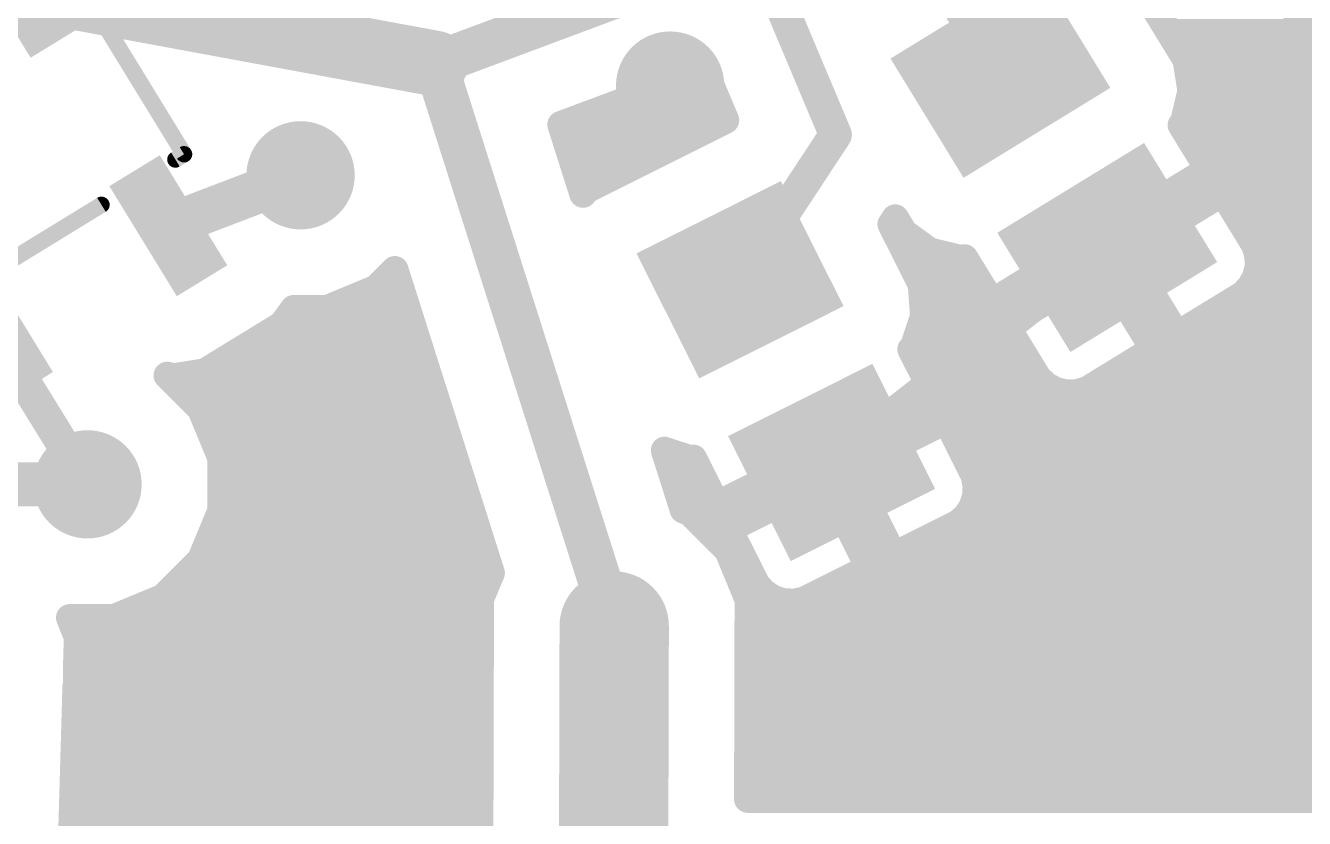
# Model space of a CAD drawing. Extents: x 0 to 110, y 0 to 76.
# Drawn here: x 36.97 to 48.86, y 14.79 to 22.17 of the extents above; entities that cross this region are included whole.
import ezdxf

# ---------------------------------------------------------------- set-up
doc = ezdxf.new("R2010")
doc.units = 0
doc.layers.get('0').update_dxf_attribs({"linetype": 'CONTINUOUS'})
for name, color, linetype in [('1', 22, 'CONTINUOUS'), ('18', 82, 'CONTINUOUS'), ('21', 253, 'CONTINUOUS')]:
    doc.layers.add(name, color=color, linetype=linetype)

# ---------------------------------------------------------------- blocks, each defined once
blk = doc.blocks.new('RECT')
blk.add_solid([(-0.5, -0.5), (0.5, -0.5), (-0.5, 0.5), (0.5, 0.5)])
blk = doc.blocks.new('ROUNDV')
at = {"const_width": 0.5}
blk.add_lwpolyline([(0, -0.25, 1), (0, 0.25, 1), (0, -0.25)], format="xyb", dxfattribs=at)

msp = doc.modelspace()

# ---------------------------------------------------------------- linework, layer by layer
at = {"layer": '1'}
for points, const_width in [([(55.484, 15.766), (46.6, 24.65)], 0.4064), ([(46.5533, 24.5176), (53.8385, 17.2324)], 0.254), ([(46.0326, 21.7224), (44.7336, 23.7894)], 0.3048), ([(47.7589, 21.8461), (46.9266, 23.2044)], 0.254), ([(43.7546, 22.9224), (40.7828, 21.8121)], 0.4064), ([(44.5, 21.15), (43.7546, 22.9224)], 0.3048), ([(36.942, 22.5215), (40.7828, 21.8121)], 0.6096), ([(47.6046, 22.098), (48.9729, 22.098)], 0.254), ([(40.7828, 21.8121), (42.444, 16.5829)], 0.4064), ([(41.9491, 21.2446), (43.2858, 21.744)], 0.254), ([(43.2858, 21.744), (43.4786, 21.2855)], 0.254), ([(47.8048, 21.5567), (47.7589, 21.8461)], 0.254), ([(47.7593, 21.844), (49.2269, 21.844)], 0.254), ([(42.8737, 21.59), (43.3505, 21.59)], 0.254), ([(47.7364, 21.2718), (47.8048, 21.5567)], 0.254), ([(47.7995, 21.59), (49.4809, 21.59)], 0.254), ([(43.4786, 21.2855), (42.1906, 20.6406)], 0.254), ([(42.1938, 21.336), (43.4574, 21.336)], 0.254), ([(47.7133, 21.24), (47.7364, 21.2718)], 0.254), ([(47.7518, 21.336), (49.7349, 21.336)], 0.254), ([(42.1543, 20.5987), (41.9491, 21.2446)], 0.254), ([(43.6131, 19.8022), (44.5, 21.15)], 0.3048), ([(47.966, 20.8277), (47.7133, 21.24)], 0.254), ([(42.0008, 21.082), (43.0721, 21.082)], 0.254), ([(47.8101, 21.082), (49.9889, 21.082)], 0.254), ([(38.3005, 20.3046), (39.5296, 20.7734)], 0.4064), ([(42.0815, 20.828), (42.5649, 20.828)], 0.254), ([(47.0673, 20.277), (47.966, 20.8277)], 0.254), ([(47.9658, 20.828), (50.2429, 20.828)], 0.254), ([(42.1906, 20.6406), (42.1543, 20.5987)], 0.254), ([(48.0987, 20.6112), (47.2, 20.0605)], 0.254), ([(47.5519, 20.574), (48.038, 20.574)], 0.254), ([(48.3981, 20.1225), (48.0987, 20.6112)], 0.254), ([(48.1215, 20.574), (50.4969, 20.574)], 0.254), ([(45.0171, 20.3185), (45.0552, 20.3765)], 0.254), ([(45.299, 19.7556), (45.0171, 20.3185)], 0.254), ([(45.018, 20.32), (45.0898, 20.32)], 0.254), ([(45.0552, 20.3765), (45.1386, 20.2404)], 0.254), ([(47.1374, 20.32), (47.6235, 20.32)], 0.254), ([(48.2771, 20.32), (50.7509, 20.32)], 0.254), ([(45.1386, 20.2404), (45.3757, 20.0682)], 0.254), ([(47.2, 20.0605), (47.0673, 20.277)], 0.254), ([(47.0253, 20.1024), (44.4638, 18.1033)], 0.3048), ([(45.952, 19.5936), (46.8507, 20.1443)], 0.254), ([(46.8507, 20.1443), (46.9834, 19.9278)], 0.254), ([(48.4266, 20.0263), (48.3981, 20.1225)], 0.254), ([(45.1436, 20.066), (45.3847, 20.066)], 0.254), ([(45.3757, 20.0682), (45.6606, 19.9997)], 0.254), ([(45.6606, 19.9997), (45.6994, 20.0059)], 0.254), ([(45.6994, 20.0059), (45.952, 19.5936)], 0.254), ([(46.7229, 20.066), (46.8987, 20.066)], 0.254), ([(46.9834, 19.9277), (47.2, 20.0605)], 0.254), ([(47.1966, 20.066), (47.209, 20.066)], 0.254), ([(47.2, 20.0605), (47.6723, 19.2897)], 0.254), ([(48.4149, 20.066), (51.0049, 20.066)], 0.254), ([(48.4293, 19.926), (48.4266, 20.0263)], 0.254), ([(40.2319, 19.7223), (40.4054, 19.8959)], 0.254), ([(40.4054, 19.8959), (41.3012, 17.0761)], 0.254), ([(46.9834, 19.9278), (46.0847, 19.377)], 0.254), ([(47.4558, 19.157), (46.9834, 19.9277)], 0.254), ([(48.4058, 19.8285), (48.4293, 19.926)], 0.254), ([(39.7762, 19.5336), (40.2319, 19.7223)], 0.254), ([(40.3215, 19.812), (40.4321, 19.812)], 0.254), ([(45.2707, 19.812), (45.8182, 19.812)], 0.254), ([(45.3199, 19.4633), (45.299, 19.7556)], 0.254), ([(46.3084, 19.812), (46.7945, 19.812)], 0.254), ([(47.0544, 19.812), (47.3522, 19.812)], 0.254), ([(48.2889, 19.6675), (48.358, 19.7403)], 0.254), ([(48.358, 19.7403), (48.4058, 19.8285)], 0.254), ([(48.3969, 19.812), (51.2589, 19.812)], 0.254), ([(47.6723, 19.2897), (48.2889, 19.6675)], 0.254), ([(39.3582, 19.3852), (39.466, 19.5336)], 0.254), ([(39.466, 19.5336), (39.7762, 19.5336)], 0.254), ([(39.8351, 19.558), (40.5128, 19.558)], 0.254), ([(45.3132, 19.558), (46.38, 19.558)], 0.254), ([(47.21, 19.558), (47.5079, 19.558)], 0.254), ([(48.1102, 19.558), (51.5129, 19.558)], 0.254), ([(38.6394, 18.9447), (39.3582, 19.3852)], 0.254), ([(45.2274, 19.1852), (45.3199, 19.4633)], 0.254), ([(46.0847, 19.377), (46.3842, 18.8883)], 0.254), ([(37.55, 17.9), (36.6804, 19.3119)], 0.3048), ([(39.2257, 19.304), (40.5934, 19.304)], 0.254), ([(45.267, 19.304), (46.1295, 19.304)], 0.254), ([(47.3657, 19.304), (47.6635, 19.304)], 0.254), ([(47.6957, 19.304), (51.7669, 19.304)], 0.254), ([(45.2018, 19.1556), (45.2274, 19.1852)], 0.254), ([(45.4183, 18.7232), (45.2018, 19.1556)], 0.254), ([(46.8392, 18.7791), (47.4558, 19.157)], 0.254), ([(38.8112, 19.05), (40.6741, 19.05)], 0.254), ([(45.2546, 19.05), (46.2851, 19.05)], 0.254), ([(47.2812, 19.05), (52.0209, 19.05)], 0.254), ([(38.6011, 18.6023), (38.2901, 18.9133)], 0.254), ([(38.2901, 18.9133), (38.35, 18.8989)], 0.254), ([(38.35, 18.8989), (38.6394, 18.9447)], 0.254), ([(46.3842, 18.8883), (46.457, 18.8193)], 0.254), ([(38.4073, 18.796), (40.7548, 18.796)], 0.254), ([(45.3818, 18.796), (46.4999, 18.796)], 0.254), ([(46.457, 18.8193), (46.5451, 18.7714)], 0.254), ([(46.5451, 18.7714), (46.6427, 18.748)], 0.254), ([(46.743, 18.7506), (46.8392, 18.7791)], 0.254), ([(46.8667, 18.796), (52.2749, 18.796)], 0.254), ([(44.5205, 18.2737), (45.4183, 18.7232)], 0.254), ([(46.6427, 18.748), (46.743, 18.7506)], 0.254), ([(38.7898, 18.1466), (38.6011, 18.6023)], 0.254), ([(38.626, 18.542), (40.8355, 18.542)], 0.254), ([(45.0564, 18.542), (52.5289, 18.542)], 0.254), ([(45.532, 18.4961), (44.6343, 18.0466)], 0.254), ([(45.7886, 17.9836), (45.532, 18.4961)], 0.254), ([(38.7312, 18.288), (40.9162, 18.288)], 0.254), ([(43.0868, 17.6632), (42.9112, 18.2161)], 0.254), ([(42.9112, 18.2161), (43.14, 18.14)], 0.254), ([(44.6343, 18.0466), (44.5205, 18.2737)], 0.254), ([(44.5491, 18.288), (45.1164, 18.288)], 0.254), ([(45.6362, 18.288), (52.7829, 18.288)], 0.254), ([(38.7898, 17.6534), (38.7898, 18.1466)], 0.254), ([(43.14, 18.14), (43.1792, 18.1428)], 0.254), ([(43.1792, 18.1428), (43.3957, 17.7104)], 0.254), ([(43.3957, 17.7104), (44.2934, 18.1599)], 0.254), ([(44.2934, 18.1599), (44.4071, 17.9328)], 0.254), ([(36.75, 17.9), (37.55, 17.9)], 0.4064), ([(38.7898, 18.034), (40.9969, 18.034)], 0.254), ([(42.9691, 18.034), (43.2336, 18.034)], 0.254), ([(44.0419, 18.034), (44.3565, 18.034)], 0.254), ([(44.4072, 17.9328), (44.6343, 18.0466)], 0.254), ([(44.6092, 18.034), (44.6405, 18.034)], 0.254), ([(44.6343, 18.0466), (45.039, 17.2383)], 0.254), ([(45.7634, 18.034), (53.0369, 18.034)], 0.254), ([(45.8088, 17.8854), (45.7886, 17.9836)], 0.254), ([(44.4071, 17.9328), (43.5094, 17.4833)], 0.254), ([(44.8119, 17.1245), (44.4072, 17.9328)], 0.254), ([(45.8028, 17.7852), (45.8088, 17.8854)], 0.254), ([(38.7898, 17.78), (41.0776, 17.78)], 0.254), ([(43.0497, 17.78), (43.3608, 17.78)], 0.254), ([(43.5347, 17.78), (44.1019, 17.78)], 0.254), ([(44.4837, 17.78), (44.7677, 17.78)], 0.254), ([(45.7712, 17.69), (45.8028, 17.7852)], 0.254), ([(45.8011, 17.78), (53.2909, 17.78)], 0.254), ([(38.6011, 17.1977), (38.7898, 17.6534)], 0.254), ([(43.1516, 17.6362), (43.0868, 17.6632)], 0.254), ([(43.5009, 17.2852), (43.1516, 17.6362)], 0.254), ([(45.6409, 17.5397), (45.716, 17.6063)], 0.254), ([(45.716, 17.6063), (45.7712, 17.69)], 0.254), ([(38.737, 17.526), (41.1583, 17.526)], 0.254), ([(43.2613, 17.526), (43.5947, 17.526)], 0.254), ([(43.5094, 17.4833), (43.7661, 16.9708)], 0.254), ([(44.6109, 17.526), (44.8949, 17.526)], 0.254), ([(45.039, 17.2383), (45.6409, 17.5397)], 0.254), ([(45.6136, 17.526), (53.5449, 17.526)], 0.254), ([(38.6318, 17.272), (41.239, 17.272)], 0.254), ([(43.6892, 16.8273), (43.5009, 17.2852)], 0.254), ([(43.5063, 17.272), (43.6152, 17.272)], 0.254), ([(44.7381, 17.272), (45.0221, 17.272)], 0.254), ([(45.1064, 17.272), (53.7989, 17.272)], 0.254), ([(38.2523, 16.8489), (38.6011, 17.1977)], 0.254), ([(44.21, 16.8231), (44.8119, 17.1245)], 0.254), ([(38.4213, 17.018), (41.2769, 17.018)], 0.254), ([(41.3012, 17.0761), (41.2, 16.8336)], 0.254), ([(43.6108, 17.018), (43.7424, 17.018)], 0.254), ([(44.5992, 17.018), (60.6832, 17.018)], 0.254), ([(42.444, 16.5829), (42.4364, 13.6014)], 1.016), ([(43.7661, 16.9708), (43.8327, 16.8958)], 0.254), ([(43.8327, 16.8958), (43.9164, 16.8406)], 0.254), ([(37.7966, 16.6602), (38.2523, 16.8489)], 0.254), ([(38.0472, 16.764), (41.1998, 16.764)], 0.254), ([(41.2, 16.8336), (41.1933, 14.1844)], 0.254), ([(43.6845, 14.973), (43.6892, 16.8273)], 0.254), ([(43.689, 16.764), (60.2342, 16.764)], 0.254), ([(43.9164, 16.8406), (44.0116, 16.8089)], 0.254), ([(44.0116, 16.8089), (44.1117, 16.8029)], 0.254), ([(44.1117, 16.8029), (44.21, 16.8231)], 0.254), ([(37.4528, 16.4881), (37.3838, 16.6602)], 0.254), ([(37.3838, 16.6602), (37.7966, 16.6602)], 0.254), ([(37.4441, 16.51), (41.1992, 16.51)], 0.254), ([(43.6884, 16.51), (60.0121, 16.51)], 0.254), ([(37.4501, 16.2509), (37.4564, 16.4682)], 0.254), ([(37.4527, 16.4778), (37.4528, 16.4881)], 0.254), ([(37.4564, 16.4682), (37.4527, 16.4778)], 0.254), ([(37.4477, 16.0334), (37.4501, 16.2509)], 0.254), ([(37.4503, 16.256), (41.1985, 16.256)], 0.254), ([(43.6877, 16.256), (60.4221, 16.256)], 0.254), ([(37.156, 6.0099), (37.4436, 16.024)], 0.254), ([(37.443, 16.002), (41.1979, 16.002)], 0.254), ([(37.4436, 16.024), (37.4477, 16.0334)], 0.254), ([(43.6871, 16.002), (59.8042, 16.002)], 0.254), ([(37.4357, 15.748), (41.1973, 15.748)], 0.254), ([(43.6865, 15.748), (59.7833, 15.748)], 0.254), ([(37.4284, 15.494), (41.1966, 15.494)], 0.254), ([(43.6858, 15.494), (59.8099, 15.494)], 0.254), ([(37.4211, 15.24), (41.196, 15.24)], 0.254), ([(43.6852, 15.24), (59.8897, 15.24)], 0.254), ([(37.4138, 14.986), (41.1953, 14.986)], 0.254), ([(43.6845, 14.986), (59.151, 14.986)], 0.254), ([(59.1197, 14.973), (43.6845, 14.973)], 0.254), ([(37.4065, 14.732), (41.1947, 14.732)], 0.254)]:
    msp.add_lwpolyline(points, dxfattribs=dict(at, const_width=const_width))
for points, const_width in [([(47.6046, 22.1615, 1), (47.6046, 22.0345)], 0.127), ([(40.7551, 21.6622, 1), (40.8104, 21.9619)], 0.3048), ([(40.8796, 21.8428, 1), (40.6859, 21.7813)], 0.2032), ([(40.7472, 21.9072, 1), (40.8183, 21.7169)], 0.2032), ([(43.3443, 21.7686, 1), (43.2273, 21.7193)], 0.127), ([(43.308, 21.6845, 1), (43.2636, 21.8034)], 0.127), ([(47.8217, 21.8561, 1), (47.6962, 21.8362)], 0.127), ([(47.7593, 21.9075, 1), (47.7593, 21.7805)], 0.127), ([(47.7048, 21.813, 1), (47.8131, 21.8793)], 0.127), ([(45.9681, 21.6819, 1), (46.0971, 21.763)], 0.1524), ([(42.8737, 21.6535, 1), (42.8737, 21.5265)], 0.127), ([(43.3505, 21.5265, 1), (43.3505, 21.6535)], 0.127), ([(47.7995, 21.6535, 1), (47.7995, 21.5265)], 0.127), ([(47.7421, 21.5468, 1), (47.8675, 21.5666)], 0.127), ([(47.8665, 21.5419, 1), (47.743, 21.5715)], 0.127), ([(42.1938, 21.3995, 1), (42.1938, 21.2725)], 0.127), ([(43.507, 21.2288, 1), (43.4502, 21.3423)], 0.127), ([(43.4574, 21.2725, 1), (43.4574, 21.3995)], 0.127), ([(47.7877, 21.2344, 1), (47.685, 21.3091)], 0.127), ([(47.7518, 21.3995, 1), (47.7518, 21.2725)], 0.127), ([(42.0096, 21.2638, 1), (41.8886, 21.2254)], 0.127), ([(41.9269, 21.3041, 1), (41.9713, 21.1851)], 0.127), ([(43.4201, 21.2609, 1), (43.5371, 21.3102)], 0.127), ([(44.5637, 21.1081, 1), (44.4363, 21.1919)], 0.1524), ([(47.7675, 21.2732, 1), (47.6592, 21.2068)], 0.127), ([(47.6619, 21.2774, 1), (47.7647, 21.2027)], 0.127), ([(47.6746, 21.2866, 1), (47.7981, 21.2569)], 0.127), ([(42.0008, 21.1455, 1), (42.0008, 21.0185)], 0.127), ([(43.0721, 21.0185, 1), (43.0721, 21.1455)], 0.127), ([(44.4298, 21.1205, 1), (44.5702, 21.1795)], 0.1524), ([(47.8101, 21.1455, 1), (47.8101, 21.0185)], 0.127), ([(39.5658, 20.6785, 1), (39.4934, 20.8683)], 0.2032), ([(42.0815, 20.8915, 1), (42.0815, 20.7645)], 0.127), ([(42.5649, 20.7645, 1), (42.5649, 20.8915)], 0.127), ([(47.9658, 20.8915, 1), (47.9658, 20.7645)], 0.127), ([(47.9118, 20.7946, 1), (48.0201, 20.8609)], 0.127), ([(47.9991, 20.7736, 1), (47.9328, 20.8819)], 0.127), ([(42.1063, 20.6402, 1), (42.2023, 20.5571)], 0.127), ([(42.0938, 20.5794, 1), (42.2148, 20.6179)], 0.127), ([(42.1622, 20.6973, 1), (42.219, 20.5838)], 0.127), ([(42.2386, 20.599, 1), (42.1426, 20.6821)], 0.127), ([(47.5519, 20.6375, 1), (47.5519, 20.5105)], 0.127), ([(48.1528, 20.6444, 1), (48.0445, 20.578)], 0.127), ([(48.038, 20.5105, 1), (48.038, 20.6375)], 0.127), ([(48.1215, 20.6375, 1), (48.1215, 20.5105)], 0.127), ([(48.1318, 20.557, 1), (48.0655, 20.6653)], 0.127), ([(38.2643, 20.3995, 1), (38.3367, 20.2097)], 0.2032), ([(45.0739, 20.347, 1), (44.9603, 20.2901)], 0.127), ([(45.018, 20.3835, 1), (45.018, 20.2565)], 0.127), ([(45.1094, 20.4097, 1), (45.0011, 20.3433)], 0.127), ([(45.1083, 20.3416, 1), (45.0022, 20.4114)], 0.127), ([(45.0898, 20.2565, 1), (45.0898, 20.3835)], 0.127), ([(47.1374, 20.3835, 1), (47.1374, 20.2565)], 0.127), ([(47.6235, 20.2565, 1), (47.6235, 20.3835)], 0.127), ([(48.2771, 20.3835, 1), (48.2771, 20.2565)], 0.127), ([(44.964, 20.3535, 1), (45.0701, 20.2836)], 0.127), ([(45.1759, 20.2918, 1), (45.1013, 20.189)], 0.127), ([(45.0845, 20.2072, 1), (45.1928, 20.2736)], 0.127), ([(47.1214, 20.3102, 1), (47.0131, 20.2439)], 0.127), ([(47.0341, 20.3312, 1), (47.1005, 20.2229)], 0.127), ([(46.9048, 20.1775, 1), (46.7966, 20.1111)], 0.127), ([(46.8839, 20.0902, 1), (46.8175, 20.1985)], 0.127), ([(47.0722, 20.0423, 1), (46.9785, 20.1625)], 0.1524), ([(48.459, 20.1405, 1), (48.3373, 20.1045)], 0.127), ([(48.344, 20.0893, 1), (48.4523, 20.1557)], 0.127), ([(45.1436, 20.1295, 1), (45.1436, 20.0025)], 0.127), ([(45.3905, 20.1299, 1), (45.3609, 20.0064)], 0.127), ([(45.3384, 20.0168, 1), (45.413, 20.1195)], 0.127), ([(45.3847, 20.0025, 1), (45.3847, 20.1295)], 0.127), ([(45.6507, 20.0625, 1), (45.6706, 19.937)], 0.127), ([(45.7535, 20.0391, 1), (45.6452, 19.9727)], 0.127), ([(45.6458, 19.938, 1), (45.6754, 20.0615)], 0.127), ([(45.7093, 19.9432, 1), (45.6894, 20.0686)], 0.127), ([(46.7229, 20.1295, 1), (46.7229, 20.0025)], 0.127), ([(46.8987, 20.0025, 1), (46.8987, 20.1295)], 0.127), ([(47.1966, 20.1295, 1), (47.1966, 20.0025)], 0.127), ([(47.2541, 20.0936, 1), (47.1458, 20.0273)], 0.127), ([(47.1668, 20.1146, 1), (47.2332, 20.0063)], 0.127), ([(47.1458, 20.0273, 1), (47.2541, 20.0937)], 0.127), ([(47.2332, 20.0063, 1), (47.1668, 20.1146)], 0.127), ([(47.209, 20.0025, 1), (47.209, 20.1295)], 0.127), ([(48.4149, 20.1295, 1), (48.4149, 20.0025)], 0.127), ([(48.4901, 20.028, 1), (48.3632, 20.0246)], 0.127), ([(48.3657, 20.0083, 1), (48.4875, 20.0443)], 0.127), ([(40.4659, 19.9151, 1), (40.3449, 19.8767)], 0.127), ([(40.4503, 19.851, 1), (40.3605, 19.9408)], 0.127), ([(46.9502, 19.9819, 1), (47.0166, 19.8736)], 0.127), ([(47.0376, 19.9609, 1), (46.9293, 19.8946)], 0.127), ([(46.9293, 19.8946, 1), (47.0376, 19.9609)], 0.127), ([(47.0166, 19.8736, 1), (46.9502, 19.9819)], 0.127), ([(48.3658, 19.9243, 1), (48.4927, 19.9277)], 0.127), ([(48.491, 19.9112, 1), (48.3675, 19.9408)], 0.127), ([(40.2562, 19.6637, 1), (40.2075, 19.781)], 0.127), ([(40.3215, 19.8755, 1), (40.3215, 19.7485)], 0.127), ([(40.4321, 19.7485, 1), (40.4321, 19.8755)], 0.127), ([(43.5494, 19.844, 1), (43.6768, 19.7603)], 0.1524), ([(45.2707, 19.8755, 1), (45.2707, 19.7485)], 0.127), ([(45.3623, 19.7601, 1), (45.2357, 19.7511)], 0.127), ([(45.2422, 19.7272, 1), (45.3558, 19.784)], 0.127), ([(45.8182, 19.7485, 1), (45.8182, 19.8755)], 0.127), ([(46.3084, 19.8755, 1), (46.3084, 19.7485)], 0.127), ([(46.7945, 19.7485, 1), (46.7945, 19.8755)], 0.127), ([(47.0544, 19.8755, 1), (47.0544, 19.7485)], 0.127), ([(47.3522, 19.7485, 1), (47.3522, 19.8755)], 0.127), ([(48.404, 19.6966, 1), (48.3119, 19.784)], 0.127), ([(48.3969, 19.8755, 1), (48.3969, 19.7485)], 0.127), ([(48.3441, 19.8433, 1), (48.4676, 19.8136)], 0.127), ([(48.4616, 19.7982, 1), (48.35, 19.8588)], 0.127), ([(40.1869, 19.7672, 1), (40.2768, 19.6774)], 0.127), ([(48.2429, 19.7112, 1), (48.335, 19.6238)], 0.127), ([(48.3221, 19.6134, 1), (48.2557, 19.7217)], 0.127), ([(48.3022, 19.7706, 1), (48.4138, 19.71)], 0.127), ([(39.466, 19.5971, 1), (39.466, 19.4701)], 0.127), ([(39.5174, 19.4963, 1), (39.4147, 19.5709)], 0.127), ([(39.7519, 19.5923, 1), (39.8005, 19.4749)], 0.127), ([(39.8351, 19.6215, 1), (39.8351, 19.4945)], 0.127), ([(39.7762, 19.4701, 1), (39.7762, 19.5971)], 0.127), ([(40.5128, 19.4945, 1), (40.5128, 19.6215)], 0.127), ([(45.3132, 19.6215, 1), (45.3132, 19.4945)], 0.127), ([(45.9188, 19.6477, 1), (45.9852, 19.5395)], 0.127), ([(45.8979, 19.5604, 1), (46.0062, 19.6268)], 0.127), ([(46.38, 19.4945, 1), (46.38, 19.6215)], 0.127), ([(47.21, 19.6215, 1), (47.21, 19.4945)], 0.127), ([(47.5079, 19.4945, 1), (47.5079, 19.6215)], 0.127), ([(48.1102, 19.6215, 1), (48.1102, 19.4945)], 0.127), ([(39.3914, 19.3311, 1), (39.3251, 19.4394)], 0.127), ([(45.2566, 19.4588, 1), (45.3833, 19.4678)], 0.127), ([(45.3802, 19.4433, 1), (45.2597, 19.4833)], 0.127), ([(46.1389, 19.4102, 1), (46.0306, 19.3439)], 0.127), ([(46.0516, 19.4312, 1), (46.1179, 19.3229)], 0.127), ([(39.2257, 19.3675, 1), (39.2257, 19.2405)], 0.127), ([(39.3069, 19.4225, 1), (39.4096, 19.3479)], 0.127), ([(40.5934, 19.2405, 1), (40.5934, 19.3675)], 0.127), ([(45.267, 19.3675, 1), (45.267, 19.2405)], 0.127), ([(46.1295, 19.2405, 1), (46.1295, 19.3675)], 0.127), ([(47.3657, 19.3675, 1), (47.3657, 19.2405)], 0.127), ([(47.6391, 19.3438, 1), (47.7055, 19.2355)], 0.127), ([(47.6182, 19.2565, 1), (47.7265, 19.3229)], 0.127), ([(47.6957, 19.3675, 1), (47.6957, 19.2405)], 0.127), ([(47.6635, 19.2405, 1), (47.6635, 19.3675)], 0.127), ([(45.2585, 19.184, 1), (45.145, 19.1272)], 0.127), ([(45.1538, 19.1972, 1), (45.2497, 19.114)], 0.127), ([(45.1672, 19.2053, 1), (45.2877, 19.1652)], 0.127), ([(45.2754, 19.1437, 1), (45.1795, 19.2268)], 0.127), ([(47.4016, 19.1238, 1), (47.5099, 19.1902)], 0.127), ([(47.4889, 19.1028, 1), (47.4226, 19.2111)], 0.127), ([(38.8112, 19.1135, 1), (38.8112, 18.9865)], 0.127), ([(40.6741, 18.9865, 1), (40.6741, 19.1135)], 0.127), ([(45.2546, 19.1135, 1), (45.2546, 18.9865)], 0.127), ([(46.2851, 18.9865, 1), (46.2851, 19.1135)], 0.127), ([(47.2812, 19.1135, 1), (47.2812, 18.9865)], 0.127), ([(38.3049, 18.975, 1), (38.2752, 18.8515)], 0.127), ([(38.335, 18.9582, 1), (38.2452, 18.8684)], 0.127), ([(38.3401, 18.9616, 1), (38.3599, 18.8362)], 0.127), ([(38.3352, 18.8371, 1), (38.3648, 18.9606)], 0.127), ([(38.6063, 18.9989, 1), (38.6726, 18.8906)], 0.127), ([(38.6494, 18.882, 1), (38.6295, 19.0074)], 0.127), ([(46.4279, 18.9344, 1), (46.3405, 18.8423)], 0.127), ([(38.4073, 18.8595, 1), (38.4073, 18.7325)], 0.127), ([(40.7548, 18.7325, 1), (40.7548, 18.8595)], 0.127), ([(45.3818, 18.8595, 1), (45.3818, 18.7325)], 0.127), ([(46.3301, 18.8552, 1), (46.4384, 18.9215)], 0.127), ([(46.4873, 18.8751, 1), (46.4267, 18.7635)], 0.127), ([(46.4133, 18.7732, 1), (46.5007, 18.8653)], 0.127), ([(46.56, 18.8332, 1), (46.5303, 18.7097)], 0.127), ([(46.4999, 18.7325, 1), (46.4999, 18.8595)], 0.127), ([(46.806, 18.8333, 1), (46.8723, 18.725)], 0.127), ([(46.8667, 18.8595, 1), (46.8667, 18.7325)], 0.127), ([(46.8572, 18.7182, 1), (46.8211, 18.84)], 0.127), ([(45.3615, 18.6948, 1), (45.475, 18.7517)], 0.127), ([(45.4467, 18.6664, 1), (45.3898, 18.78)], 0.127), ([(46.5148, 18.7156, 1), (46.5754, 18.8272)], 0.127), ([(46.641, 18.8115, 1), (46.6443, 18.6845)], 0.127), ([(46.6279, 18.6863, 1), (46.6575, 18.8097)], 0.127), ([(46.7249, 18.8115, 1), (46.761, 18.6897)], 0.127), ([(46.7446, 18.6871, 1), (46.7413, 18.8141)], 0.127), ([(38.6597, 18.6266, 1), (38.5424, 18.578)], 0.127), ([(38.5561, 18.5574, 1), (38.646, 18.6472)], 0.127), ([(38.626, 18.6055, 1), (38.626, 18.4785)], 0.127), ([(40.8355, 18.4785, 1), (40.8355, 18.6055)], 0.127), ([(45.0564, 18.6055, 1), (45.0564, 18.4785)], 0.127), ([(45.5888, 18.5246, 1), (45.4752, 18.4677)], 0.127), ([(45.5604, 18.4393, 1), (45.5036, 18.5529)], 0.127), ([(38.7312, 18.3515, 1), (38.7312, 18.2245)], 0.127), ([(40.9162, 18.2245, 1), (40.9162, 18.3515)], 0.127), ([(42.9717, 18.2353, 1), (42.8507, 18.1968)], 0.127), ([(42.9312, 18.2763, 1), (42.8912, 18.1558)], 0.127), ([(44.4921, 18.3305, 1), (44.549, 18.2169)], 0.127), ([(44.5773, 18.3021, 1), (44.4638, 18.2453)], 0.127), ([(44.5491, 18.3515, 1), (44.5491, 18.2245)], 0.127), ([(45.1164, 18.2245, 1), (45.1164, 18.3515)], 0.127), ([(45.6362, 18.3515, 1), (45.6362, 18.2245)], 0.127), ([(38.8533, 18.1466, 1), (38.7263, 18.1466)], 0.127), ([(38.7311, 18.1223, 1), (38.8485, 18.1709)], 0.127), ([(43.1355, 18.2033, 1), (43.1446, 18.0766)], 0.127), ([(43.236, 18.1712, 1), (43.1224, 18.1143)], 0.127), ([(43.12, 18.0797, 1), (43.1601, 18.2002)], 0.127), ([(43.1837, 18.0794, 1), (43.1746, 18.2061)], 0.127), ([(44.3502, 18.1884, 1), (44.2366, 18.1315)], 0.127), ([(44.3218, 18.1032, 1), (44.265, 18.2167)], 0.127), ([(44.417, 18.1633, 1), (44.5107, 18.0432)], 0.1524), ([(37.55, 17.7984, 1), (37.55, 18.0016)], 0.2032), ([(38.7898, 18.0975, 1), (38.7898, 17.9705)], 0.127), ([(40.9969, 17.9705, 1), (40.9969, 18.0975)], 0.127), ([(42.9691, 18.0975, 1), (42.9691, 17.9705)], 0.127), ([(43.2336, 17.9705, 1), (43.2336, 18.0975)], 0.127), ([(44.0419, 18.0975, 1), (44.0419, 17.9705)], 0.127), ([(44.3565, 17.9705, 1), (44.3565, 18.0975)], 0.127), ([(44.6092, 18.0975, 1), (44.6092, 17.9705)], 0.127), ([(44.6058, 18.1034, 1), (44.6627, 17.9898)], 0.127), ([(44.691, 18.075, 1), (44.5775, 18.0181)], 0.127), ([(44.5775, 18.0182, 1), (44.691, 18.075)], 0.127), ([(44.6627, 17.9898, 1), (44.6058, 18.1033)], 0.127), ([(44.6405, 17.9705, 1), (44.6405, 18.0975)], 0.127), ([(45.7634, 18.0975, 1), (45.7634, 17.9705)], 0.127), ([(45.8508, 17.9964, 1), (45.7264, 17.9709)], 0.127), ([(45.7318, 17.9552, 1), (45.8454, 18.0121)], 0.127), ([(37.4851, 17.86, 1), (37.6149, 17.94)], 0.1524), ([(44.4639, 17.9613, 1), (44.3504, 17.9044)], 0.127), ([(44.3787, 17.9896, 1), (44.4356, 17.8761)], 0.127), ([(44.3504, 17.9044, 1), (44.4639, 17.9613)], 0.127), ([(44.4356, 17.8761, 1), (44.3787, 17.9896)], 0.127), ([(45.8722, 17.8816, 1), (45.7454, 17.8891)], 0.127), ([(45.7466, 17.8726, 1), (45.871, 17.8981)], 0.127), ([(38.7898, 17.8435, 1), (38.7898, 17.7165)], 0.127), ([(41.0776, 17.7165, 1), (41.0776, 17.8435)], 0.127), ([(43.0497, 17.8435, 1), (43.0497, 17.7165)], 0.127), ([(43.3673, 17.7672, 1), (43.4241, 17.6536)], 0.127), ([(43.3608, 17.7165, 1), (43.3608, 17.8435)], 0.127), ([(43.5347, 17.8435, 1), (43.5347, 17.7165)], 0.127), ([(44.1019, 17.7165, 1), (44.1019, 17.8435)], 0.127), ([(44.4837, 17.8435, 1), (44.4837, 17.7165)], 0.127), ([(44.7677, 17.7165, 1), (44.7677, 17.8435)], 0.127), ([(45.8011, 17.8435, 1), (45.8011, 17.7165)], 0.127), ([(45.7395, 17.789, 1), (45.8662, 17.7815)], 0.127), ([(45.8631, 17.7652, 1), (45.7426, 17.8053)], 0.127), ([(38.7263, 17.6534, 1), (38.8533, 17.6534)], 0.127), ([(38.8485, 17.6291, 1), (38.7311, 17.6777)], 0.127), ([(43.1113, 17.7218, 1), (43.0624, 17.6046)], 0.127), ([(43.0263, 17.644, 1), (43.1474, 17.6824)], 0.127), ([(43.1967, 17.681, 1), (43.1066, 17.5914)], 0.127), ([(43.1272, 17.5776, 1), (43.1761, 17.6948)], 0.127), ([(43.3389, 17.682, 1), (43.4525, 17.7388)], 0.127), ([(45.7581, 17.5588, 1), (45.6738, 17.6538)], 0.127), ([(45.7109, 17.7101, 1), (45.8314, 17.67)], 0.127), ([(45.8242, 17.6551, 1), (45.7182, 17.725)], 0.127), ([(38.737, 17.5895, 1), (38.737, 17.4625)], 0.127), ([(41.1583, 17.4625, 1), (41.1583, 17.5895)], 0.127), ([(43.2613, 17.5895, 1), (43.2613, 17.4625)], 0.127), ([(43.5662, 17.5117, 1), (43.4526, 17.4549)], 0.127), ([(43.481, 17.5401, 1), (43.5378, 17.4265)], 0.127), ([(43.5947, 17.4625, 1), (43.5947, 17.5895)], 0.127), ([(44.6109, 17.5895, 1), (44.6109, 17.4625)], 0.127), ([(44.8949, 17.4625, 1), (44.8949, 17.5895)], 0.127), ([(45.6136, 17.5895, 1), (45.6136, 17.4625)], 0.127), ([(45.5988, 17.5872, 1), (45.6831, 17.4922)], 0.127), ([(45.6694, 17.4829, 1), (45.6125, 17.5965)], 0.127), ([(45.6629, 17.6412, 1), (45.769, 17.5713)], 0.127), ([(38.6318, 17.3355, 1), (38.6318, 17.2085)], 0.127), ([(41.239, 17.2085, 1), (41.239, 17.3355)], 0.127), ([(43.5596, 17.3093, 1), (43.4421, 17.261)], 0.127), ([(43.5063, 17.3355, 1), (43.5063, 17.2085)], 0.127), ([(43.4559, 17.2404, 1), (43.5459, 17.33)], 0.127), ([(43.6152, 17.2085, 1), (43.6152, 17.3355)], 0.127), ([(44.7381, 17.3355, 1), (44.7381, 17.2085)], 0.127), ([(45.0106, 17.295, 1), (45.0675, 17.1815)], 0.127), ([(45.0221, 17.2085, 1), (45.0221, 17.3355)], 0.127), ([(45.1064, 17.3355, 1), (45.1064, 17.2085)], 0.127), ([(38.5424, 17.222, 1), (38.6597, 17.1734)], 0.127), ([(38.646, 17.1528, 1), (38.5561, 17.2426)], 0.127), ([(44.8404, 17.0678, 1), (44.7835, 17.1813)], 0.127), ([(44.9822, 17.2098, 1), (45.0958, 17.2667)], 0.127), ([(38.4213, 17.0815, 1), (38.4213, 16.9545)], 0.127), ([(41.2407, 17.0569, 1), (41.3617, 17.0953)], 0.127), ([(41.3598, 17.0517, 1), (41.2426, 17.1006)], 0.127), ([(41.2769, 16.9545, 1), (41.2769, 17.0815)], 0.127), ([(43.6108, 17.0815, 1), (43.6108, 16.9545)], 0.127), ([(43.7424, 16.9545, 1), (43.7424, 17.0815)], 0.127), ([(44.5992, 17.0815, 1), (44.5992, 16.9545)], 0.127), ([(44.7551, 17.0961, 1), (44.8687, 17.153)], 0.127), ([(42.698, 16.5822, 1), (42.19, 16.5835)], 0.508), ([(43.8135, 17.013, 1), (43.7186, 16.9286)], 0.127), ([(43.7093, 16.9424, 1), (43.8228, 16.9992)], 0.127), ([(43.8676, 16.9488, 1), (43.7977, 16.8428)], 0.127), ([(43.7852, 16.8536, 1), (43.8801, 16.9379)], 0.127), ([(38.0472, 16.8275, 1), (38.0472, 16.7005)], 0.127), ([(38.2074, 16.8938, 1), (38.2972, 16.804)], 0.127), ([(38.2766, 16.7903, 1), (38.228, 16.9076)], 0.127), ([(41.2635, 16.8334, 1), (41.1365, 16.8337)], 0.127), ([(41.1414, 16.858, 1), (41.2586, 16.8091)], 0.127), ([(41.1998, 16.7005, 1), (41.1998, 16.8275)], 0.127), ([(43.689, 16.8275, 1), (43.689, 16.7005)], 0.127), ([(43.7527, 16.8271, 1), (43.6257, 16.8274)], 0.127), ([(43.6305, 16.8031, 1), (43.7479, 16.8514)], 0.127), ([(43.9365, 16.9008, 1), (43.8964, 16.7803)], 0.127), ([(43.8815, 16.7875, 1), (43.9514, 16.8936)], 0.127), ([(44.0154, 16.8723, 1), (44.0078, 16.7455)], 0.127), ([(43.9916, 16.7486, 1), (44.0316, 16.8692)], 0.127), ([(44.099, 16.8651, 1), (44.1245, 16.7407)], 0.127), ([(44.108, 16.7396, 1), (44.1155, 16.8663)], 0.127), ([(44.1816, 16.8799, 1), (44.2384, 16.7663)], 0.127), ([(44.2228, 16.7609, 1), (44.1972, 16.8853)], 0.127), ([(37.3838, 16.7237, 1), (37.3838, 16.5967)], 0.127), ([(37.4428, 16.6838, 1), (37.3249, 16.6366)], 0.127), ([(37.7723, 16.7189, 1), (37.8209, 16.6015)], 0.127), ([(37.7966, 16.5967, 1), (37.7966, 16.7237)], 0.127), ([(37.4441, 16.5735, 1), (37.4441, 16.4465)], 0.127), ([(41.1992, 16.4465, 1), (41.1992, 16.5735)], 0.127), ([(42.3471, 16.5521, 1), (42.5408, 16.6136)], 0.2032), ([(43.6884, 16.5735, 1), (43.6884, 16.4465)], 0.127), ([(37.5121, 16.5004, 1), (37.3934, 16.4552)], 0.127), ([(37.3892, 16.4786, 1), (37.5162, 16.4771)], 0.127), ([(37.5163, 16.4874, 1), (37.3893, 16.4888)], 0.127), ([(37.5198, 16.4664, 1), (37.3929, 16.4701)], 0.127), ([(37.3939, 16.4645, 1), (37.5118, 16.5117)], 0.127), ([(37.397, 16.4456, 1), (37.5157, 16.4909)], 0.127), ([(37.5136, 16.2501, 1), (37.3866, 16.2516)], 0.127), ([(37.3867, 16.2527, 1), (37.5136, 16.249)], 0.127), ([(37.4503, 16.3195, 1), (37.4503, 16.1925)], 0.127), ([(41.1985, 16.1925, 1), (41.1985, 16.3195)], 0.127), ([(43.6877, 16.3195, 1), (43.6877, 16.1925)], 0.127), ([(37.443, 16.0655, 1), (37.443, 15.9385)], 0.127), ([(37.5071, 16.0221, 1), (37.3801, 16.0258)], 0.127), ([(37.3852, 16.0489, 1), (37.502, 15.999)], 0.127), ([(37.3842, 16.0341, 1), (37.5111, 16.0327)], 0.127), ([(37.506, 16.0084, 1), (37.3893, 16.0584)], 0.127), ([(41.1979, 15.9385, 1), (41.1979, 16.0655)], 0.127), ([(43.6871, 16.0655, 1), (43.6871, 15.9385)], 0.127), ([(37.4357, 15.8115, 1), (37.4357, 15.6845)], 0.127), ([(41.1973, 15.6845, 1), (41.1973, 15.8115)], 0.127), ([(43.6865, 15.8115, 1), (43.6865, 15.6845)], 0.127), ([(37.4284, 15.5575, 1), (37.4284, 15.4305)], 0.127), ([(41.1966, 15.4305, 1), (41.1966, 15.5575)], 0.127), ([(43.6858, 15.5575, 1), (43.6858, 15.4305)], 0.127), ([(37.4211, 15.3035, 1), (37.4211, 15.1765)], 0.127), ([(41.196, 15.1765, 1), (41.196, 15.3035)], 0.127), ([(43.6852, 15.3035, 1), (43.6852, 15.1765)], 0.127), ([(37.4138, 15.0495, 1), (37.4138, 14.9225)], 0.127), ([(41.1953, 14.9225, 1), (41.1953, 15.0495)], 0.127), ([(43.6845, 15.0495, 1), (43.6845, 14.9225)], 0.127), ([(43.6845, 15.0365, 1), (43.6845, 14.9095)], 0.127), ([(43.621, 14.9732, 1), (43.748, 14.9729)], 0.127), ([(37.4065, 14.7955, 1), (37.4065, 14.6685)], 0.127), ([(41.1947, 14.6685, 1), (41.1947, 14.7955)], 0.127)]:
    msp.add_lwpolyline(points, format="xyb", dxfattribs=dict(at, const_width=const_width))
at = {"layer": '21', "const_width": 0.1524}
for points in [[(37.6004, 22.3503), (38.4469, 20.969)], [(38.4469, 20.969), (38.3667, 20.9199)], [(37.6795, 20.4988), (36.7894, 19.9533)]]:
    msp.add_lwpolyline(points, dxfattribs=at)
at = {"layer": '21', "const_width": 0.0762}
for points in [[(38.4668, 20.9365, 1), (38.427, 21.0015)], [(38.3468, 20.9524, 1), (38.3866, 20.8874)], [(38.4144, 20.9491, 1), (38.4794, 20.9889)], [(37.6994, 20.4663, 1), (37.6596, 20.5313)]]:
    msp.add_lwpolyline(points, format="xyb", dxfattribs=at)

# ---------------------------------------------------------------- block references
at = {"layer": '1'}
for p, xscale, yscale, rotation in [((36.942, 22.5215), 0.55, 1.199999999999999, 211.5), ((46.0326, 21.7224), 1.3, 1.6, 301.5), ((47.0253, 20.1024), 1.3, 1.6, 301.5), ((38.3005, 20.3046), 0.55, 1.199999999999999, 211.5), ((43.6131, 19.8022), 1.3, 1.5, 296.6), ((36.6804, 19.3119), 0.55, 1.199999999999999, 211.5), ((44.4638, 18.1033), 1.3, 1.5, 296.6)]:
    msp.add_blockref('RECT', p, dxfattribs=dict(at, xscale=xscale, yscale=yscale, rotation=rotation))
at = {"layer": '18', "xscale": 1.006399999999999, "yscale": 1.006399999999999}
for p in [(42.9637, 21.6077), (39.5296, 20.7734), (37.55, 17.9)]:
    msp.add_blockref('ROUNDV', p, dxfattribs=at)

doc.saveas('drawing.dxf')
